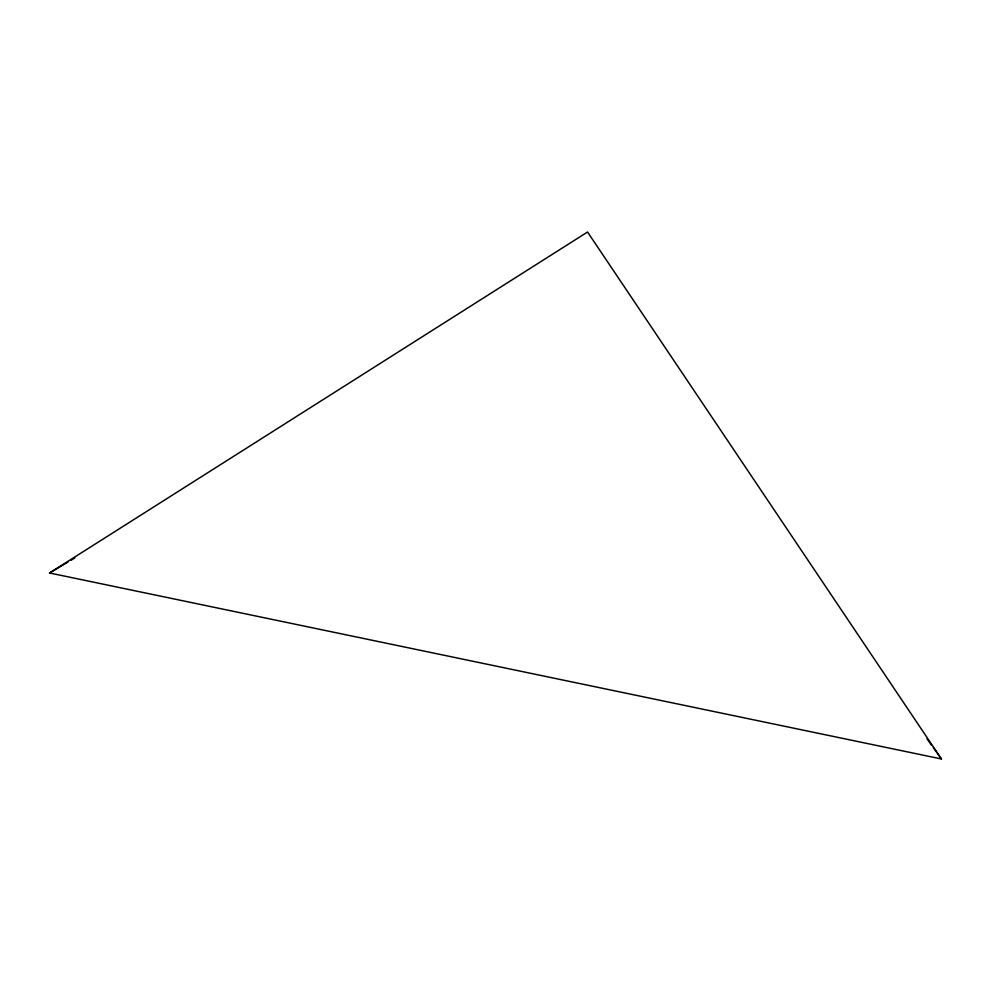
<?xml version="1.0" encoding="UTF-8"?>
<svg xmlns="http://www.w3.org/2000/svg" width="991" height="991" viewBox="0 0 991 991"><rect width="100%" height="100%" fill="white"/><g stroke="black" fill="none" stroke-linecap="round" stroke-linejoin="round"><path stroke-width="1.49" d="M49.55 572.984L587.552 232.018L941.45 758.982L49.55 572.984L68.168 561.934M70.832 560.349L74.82 557.983M927.019 738.865L931.528 745.145M933.336 747.66L941.45 758.982"/></g></svg>
